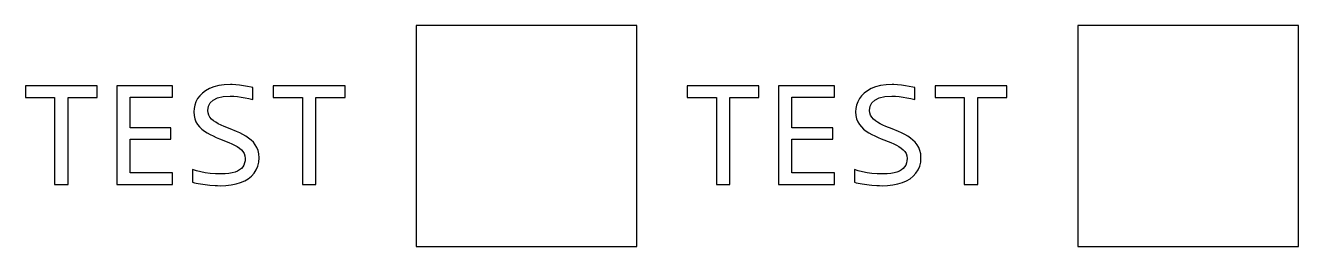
# Model space of a CAD drawing. Extents: x 2.3 to 60, y 5 to 15.
import ezdxf

# ---------------------------------------------------------------- set-up
doc = ezdxf.new("R2010")
doc.units = 0
doc.layers.get('0').update_dxf_attribs({"linetype": 'CONTINUOUS'})

msp = doc.modelspace()

# ---------------------------------------------------------------- linework, layer by layer
at = {"color": 5}
for points in [[(29.999999, 15.000007), (20, 15.000007), (20, 4.999999), (29.999999, 4.999999), (29.999999, 15.000007)], [(4.224, 11.746521), (5.543, 11.746521), (5.543, 12.264512), (2.293, 12.264512), (2.293, 11.746521), (3.61099, 11.746521), (3.61099, 7.812513), (4.224, 7.812513), (4.224, 11.746521)], [(8.96111, 8.330532), (7.0361, 8.330532), (7.0361, 9.863506), (8.88611, 9.863506), (8.88611, 10.374498), (7.0361, 10.374498), (7.0361, 11.75352), (8.96111, 11.75352), (8.96111, 12.264512), (6.43011, 12.264512), (6.43011, 7.812513), (8.96111, 7.812513), (8.96111, 8.330532)], [(11.5812, 12.3255), (11.304, 12.313647), (11.0537, 12.278397), (10.8302, 12.219497), (10.6329, 12.141999), (10.4609, 12.049713), (10.3142, 11.942496), (10.192, 11.822298), (10.0933, 11.690895), (10.0182, 11.548514), (9.96545, 11.400404), (9.93378, 11.250713), (9.923231, 11.099499), (9.934341, 10.932705), (9.96767, 10.781716), (10.0232, 10.646504), (10.0974, 10.524697), (10.1855, 10.414009), (10.2872, 10.314497), (10.4016, 10.22461), (10.5259, 10.142906), (10.6602, 10.0695), (10.8011, 10.001795), (10.9438, 9.937505), (11.0882, 9.876517), (11.5152, 9.704531), (11.65, 9.647183), (11.7743, 9.585856), (11.8882, 9.520522), (11.9904, 9.450728), (12.0784, 9.374726), (12.1522, 9.292514), (12.2078, 9.201413), (12.2411, 9.098741), (12.2522, 8.984525), (12.245599, 8.877309), (12.225599, 8.778305), (12.1922, 8.687515), (12.1449, 8.605727), (12.0816, 8.532405), (12.0022, 8.467522), (11.9066, 8.412404), (11.7942, 8.367079), (11.6652, 8.331519), (11.5182, 8.305837)], [(11.5682, 11.801498), (11.7334, 11.796983), (11.9025, 11.783746), (12.0752, 11.761423), (12.2504, 11.731507), (12.4254, 11.69352), (12.6002, 11.647518), (12.6002, 12.192517), (12.5233, 12.210579), (12.3562, 12.243515), (12.1798, 12.273317), (12.0012, 12.298153), (11.8252, 12.315425), (11.6586, 12.324399), (11.5812, 12.324399)], [(15.4594, 11.746521), (16.7784, 11.746521), (16.7784, 12.264512), (13.5284, 12.264512), (13.5284, 11.746521), (14.8463, 11.746521), (14.8463, 7.812513), (15.4594, 7.812513), (15.4594, 11.746521)], [(11.3756, 7.760189), (11.6142, 7.786153), (11.8382, 7.829531), (12.045, 7.890406), (12.2307, 7.96909), (12.3952, 8.065525), (12.5385, 8.180277), (12.6588, 8.312639), (12.7562, 8.462527), (12.8284, 8.630506), (12.8718, 8.815841), (12.886199, 9.018505), (12.874999, 9.187838), (12.8413, 9.341169), (12.7852, 9.478499), (12.7115, 9.602281), (12.6234, 9.714945), (12.5212, 9.816516), (12.4073, 9.908859), (12.283, 9.99251), (12.1482, 10.067497), (12.0079, 10.136218), (11.8656, 10.200818), (11.5768, 10.320198), (11.2932, 10.433511), (11.1589, 10.491507), (11.0346, 10.553511), (10.9202, 10.619495), (10.8185, 10.690502), (10.7305, 10.767521), (10.6562, 10.850494), (10.6007, 10.942696), (10.5673, 11.046102), (10.5562, 11.160515), (10.583499, 11.342605), (10.6651, 11.498307), (10.8012, 11.627508), (10.9958, 11.724197), (11.2514, 11.782194), (11.5682, 11.801385)], [(11.5182, 8.30595), (11.3519, 8.29071), (11.1662, 8.285545), (10.9058, 8.291444), (10.6644, 8.309563), (10.4422, 8.339506), (10.2371, 8.380739), (10.0458, 8.431059), (9.86823, 8.490523), (9.86823, 7.904517), (9.94856, 7.884197)], [(9.94856, 7.88431), (10.0349, 7.864837)], [(10.0349, 7.86495), (10.1272, 7.846605), (10.2247, 7.829305), (10.3263, 7.813472)], [(10.3263, 7.813613), (10.5417, 7.78652)], [(10.5417, 7.786407), (10.654, 7.775118), (10.8862, 7.757592)], [(10.8862, 7.757733), (11.0039, 7.753218)], [(11.0039, 7.753077), (11.1222, 7.750255)], [(11.1222, 7.751525), (11.3756, 7.760273)]]:
    msp.add_lwpolyline(points, dxfattribs=at)
at = {"color": 1}
for points in [[(59.999999, 15.000007), (49.999999, 15.000007), (49.999999, 4.999999), (59.999999, 4.999999), (59.999999, 15.000007)], [(34.224, 11.746521), (35.542999, 11.746521), (35.542999, 12.264512), (32.293001, 12.264512), (32.293001, 11.746521), (33.610999, 11.746521), (33.610999, 7.812513), (34.224, 7.812513), (34.224, 11.746521)], [(38.9611, 8.330532), (37.036101, 8.330532), (37.036101, 9.863506), (38.886099, 9.863506), (38.886099, 10.374498), (37.036101, 10.374498), (37.036101, 11.75352), (38.9611, 11.75352), (38.9611, 12.264512), (36.4301, 12.264512), (36.4301, 7.812513), (38.9611, 7.812513), (38.9611, 8.330532)], [(41.5812, 12.3255), (41.304001, 12.313647), (41.053701, 12.278397), (40.830201, 12.219497), (40.632899, 12.141999), (40.460899, 12.049713), (40.3142, 11.942496), (40.192, 11.822298), (40.093299, 11.690895), (40.0182, 11.548514), (39.9655, 11.400404), (39.933801, 11.250713), (39.923189, 11.099499), (39.934292, 10.932705), (39.967702, 10.781716), (40.023201, 10.646504), (40.0974, 10.524697), (40.185501, 10.414009), (40.2872, 10.314497), (40.401601, 10.22461), (40.5259, 10.142906), (40.660199, 10.0695), (40.801101, 10.001795), (40.943801, 9.937505), (41.0882, 9.876517), (41.515199, 9.704531), (41.65, 9.647183), (41.774299, 9.585856), (41.888201, 9.520522), (41.990399, 9.450728), (42.078399, 9.374726), (42.1522, 9.292514), (42.207801, 9.201413), (42.2411, 9.098741), (42.252192, 8.984525), (42.245596, 8.877309), (42.225589, 8.778305), (42.1922, 8.687515), (42.144899, 8.605727), (42.0816, 8.532405), (42.002199, 8.467522), (41.906599, 8.412404), (41.794199, 8.367079), (41.6652, 8.331519), (41.518199, 8.305837)], [(41.568201, 11.801498), (41.733399, 11.796983), (41.902499, 11.783746), (42.075199, 11.761423), (42.2504, 11.731507), (42.4254, 11.69352), (42.6002, 11.647518), (42.6002, 12.192517), (42.5233, 12.210579), (42.356199, 12.243515), (42.179799, 12.273317), (42.0012, 12.298153), (41.825201, 12.315425), (41.658599, 12.324541)], [(41.658599, 12.324399), (41.5812, 12.324399)], [(45.459399, 11.746521), (46.778401, 11.746521), (46.778401, 12.264512), (43.528401, 12.264512), (43.528401, 11.746521), (44.846299, 11.746521), (44.846299, 7.812513), (45.459399, 7.812513), (45.459399, 11.746521)], [(41.375601, 7.760189), (41.6142, 7.786153), (41.8382, 7.829531), (42.045001, 7.890406), (42.2307, 7.96909), (42.395199, 8.065525), (42.5385, 8.180277), (42.6588, 8.312639), (42.756201, 8.462527), (42.828399, 8.630506), (42.871799, 8.815841), (42.886193, 9.018505), (42.874997, 9.187838), (42.841299, 9.341169), (42.785199, 9.478499), (42.7115, 9.602281), (42.623399, 9.714945), (42.5212, 9.816516), (42.407301, 9.908859), (42.282999, 9.99251), (42.148201, 10.067497), (42.0079, 10.136218), (41.865601, 10.200818), (41.5768, 10.320198), (41.293201, 10.433511), (41.158899, 10.491507), (41.0346, 10.553511), (40.920202, 10.619495), (40.8185, 10.690502), (40.7305, 10.767521), (40.6562, 10.850494), (40.600701, 10.942696), (40.5673, 11.046102), (40.556208, 11.160515), (40.583491, 11.342605), (40.665101, 11.498307), (40.8012, 11.627508), (40.9958, 11.724197), (41.251401, 11.782194), (41.568201, 11.801385)], [(41.518199, 8.30595), (41.3519, 8.29071), (41.166201, 8.285545), (40.9058, 8.291444), (40.664401, 8.309563), (40.442199, 8.339506), (40.2371, 8.380739), (40.045801, 8.431059), (39.868201, 8.490523), (39.868201, 7.904517), (39.948601, 7.884197)], [(39.948601, 7.88431), (40.034899, 7.864837)], [(40.034899, 7.86495), (40.127199, 7.846605), (40.224699, 7.829305), (40.326299, 7.813472)], [(40.326299, 7.813613), (40.541699, 7.78652)], [(40.541699, 7.786407), (40.654001, 7.775118), (40.886199, 7.757592)], [(40.886199, 7.757733), (41.0039, 7.753218)], [(41.0039, 7.753077), (41.122199, 7.750255)], [(41.122199, 7.751525), (41.375601, 7.760273)]]:
    msp.add_lwpolyline(points, dxfattribs=at)

doc.saveas('drawing.dxf')
